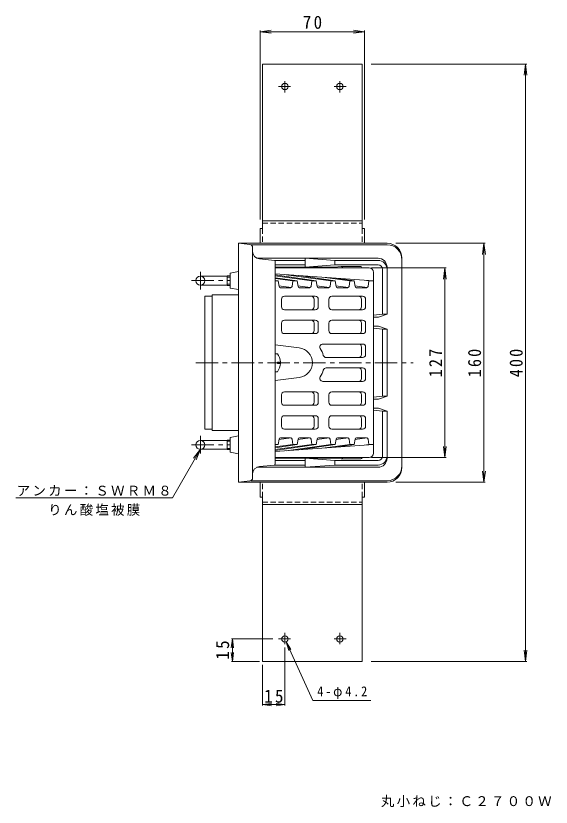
# Model space of a CAD drawing. Units: millimetres, scale not verified. Extents: x -573 to 806, y -582 to 533.
# Drawn here: x -539 to -181, y -9 to 521 of the extents above; entities that cross this region are included whole.
import ezdxf

# ---------------------------------------------------------------- set-up
doc = ezdxf.new("R2010")
doc.units = ezdxf.units.MM
doc.header["$LTSCALE"] = 3
doc.linetypes.add('CHAIN1', pattern=[8, 5, -1, 1, -1])
doc.linetypes.add('DASHED1', pattern=[1.8, 1.2, -0.6])
for name, color, linetype, lineweight in [('3-0', 4, 'Continuous', 9), ('3-2', 6, 'Continuous', 9), ('3-4', 7, 'Continuous', 9), ('3-5', 7, 'Continuous', 9), ('3-A', 2, 'Continuous', 9), ('3-B', 3, 'Continuous', 9), ('3-F', 7, 'Continuous', 9)]:
    doc.layers.add(name, color=color, linetype=linetype, lineweight=lineweight)
doc.styles.add('ＭＳ ゴシック', font='')
doc.styles.get('ＭＳ ゴシック').set_extended_font_data('MS Gothic')

msp = doc.modelspace()

# ---------------------------------------------------------------- linework, layer by layer
at = {"layer": '3-0'}
for p, q in [((-290.561, 368.617), (-390.061, 368.617)), ((-382.351, 367.806), (-390.061, 368.617)), ((-390.061, 208.617), (-390.061, 368.617)), ((-290.561, 367.617), (-381.69, 367.617)), ((-380.561, 211.418), (-380.561, 365.817)), ((-296.561, 358.617), (-377.688, 358.617)), ((-366.011, 357.162), (-376.058, 358.167)), ((-345.437, 357.117), (-365.848, 357.117)), ((-365.561, 356.665), (-365.561, 220.57)), ((-345.437, 358.617), (-325.561, 357.117)), ((-345.437, 352.617), (-345.437, 358.617)), ((-325.561, 354.117), (-325.561, 357.117)), ((-296.561, 357.117), (-325.561, 357.117)), ((-280.561, 218.617), (-280.561, 358.617)), ((-345.437, 354.117), (-365.561, 354.117)), ((-325.924, 352.617), (-365.561, 352.617)), ((-345.437, 352.617), (-325.561, 354.117)), ((-325.924, 352.617), (-321.157, 353.017)), ((-296.561, 354.117), (-325.561, 354.117)), ((-308.67, 353.017), (-321.157, 353.017)), ((-293.561, 351.117), (-293.561, 321.117)), ((-290.561, 352.617), (-290.561, 321.117)), ((-415.561, 346.617), (-397.561, 346.617)), ((-397.561, 340.442), (-397.561, 346.792)), ((-397.561, 346.792), (-395.561, 346.792)), ((-397.561, 345.977), (-395.561, 345.977)), ((-415.561, 340.617), (-397.561, 340.617)), ((-397.561, 341.257), (-395.561, 341.257)), ((-397.561, 340.442), (-395.561, 340.442)), ((-407.582, 334.117), (-390.061, 334.117)), ((-407.582, 334.117), (-407.582, 243.117)), ((-395.561, 338.617), (-390.061, 337.617)), ((-412.561, 244.117), (-412.561, 333.117)), ((-412.561, 333.117), (-407.582, 333.117)), ((-299.561, 320.446), (-293.561, 321.117)), ((-299.561, 319.117), (-296.3, 319.117)), ((-290.561, 321.117), (-296.3, 319.117)), ((-293.561, 321.117), (-290.561, 321.117)), ((-299.561, 313.117), (-296.3, 313.117)), ((-290.561, 311.117), (-296.3, 313.117)), ((-299.561, 311.788), (-293.561, 311.117)), ((-293.561, 311.117), (-290.561, 311.117)), ((-293.561, 266.117), (-293.561, 311.117)), ((-290.561, 266.117), (-290.561, 311.117)), ((-299.561, 265.446), (-293.561, 266.117)), ((-290.561, 266.117), (-296.3, 264.117)), ((-293.561, 266.117), (-290.561, 266.117)), ((-299.561, 264.117), (-296.3, 264.117)), ((-299.561, 258.117), (-296.3, 258.117)), ((-299.561, 256.788), (-293.561, 256.117)), ((-290.561, 256.117), (-296.3, 258.117)), ((-293.561, 256.117), (-290.561, 256.117)), ((-293.561, 226.117), (-293.561, 256.117)), ((-290.561, 224.617), (-290.561, 256.117)), ((-412.561, 244.117), (-407.582, 244.117)), ((-407.582, 243.117), (-390.061, 243.117)), ((-395.561, 238.617), (-390.061, 239.617)), ((-415.561, 236.617), (-397.561, 236.617)), ((-397.561, 236.792), (-397.561, 230.442)), ((-397.561, 236.792), (-395.561, 236.792)), ((-397.561, 235.977), (-395.561, 235.977)), ((-415.561, 230.617), (-397.561, 230.617)), ((-397.561, 231.257), (-395.561, 231.257)), ((-397.561, 230.442), (-395.561, 230.442)), ((-325.924, 224.617), (-365.561, 224.617)), ((-345.437, 223.117), (-365.561, 223.117)), ((-345.437, 224.617), (-325.561, 223.117)), ((-345.437, 224.617), (-345.437, 218.617)), ((-325.924, 224.617), (-321.157, 224.217)), ((-325.561, 223.117), (-325.561, 220.117)), ((-296.561, 223.117), (-325.561, 223.117)), ((-308.67, 224.217), (-321.157, 224.217)), ((-296.561, 218.617), (-377.688, 218.617)), ((-366.011, 220.072), (-376.058, 219.067)), ((-345.437, 220.117), (-365.848, 220.117)), ((-345.437, 218.617), (-325.561, 220.117)), ((-296.561, 220.117), (-325.561, 220.117)), ((-382.351, 209.429), (-390.061, 208.617)), ((-290.561, 208.617), (-390.061, 208.617)), ((-290.561, 209.617), (-381.69, 209.617))]:
    msp.add_line(p, q, dxfattribs=at)
at = {"layer": '3-0', "linetype": 'CHAIN1'}
for p, q in [((-415.561, 337.632), (-415.561, 349.411)), ((-421.507, 343.617), (-395.561, 343.617)), ((-418.644, 288.617), (-273.018, 288.617)), ((-415.561, 239.602), (-415.561, 227.824)), ((-421.507, 233.617), (-395.561, 233.617))]:
    msp.add_line(p, q, dxfattribs=at)
at = {"layer": '3-0'}
for points in [[(-395.561, 338.617), (-395.561, 348.617), (-390.061, 349.617)], [(-395.561, 238.617), (-395.561, 228.617), (-390.061, 227.617)]]:
    msp.add_lwpolyline(points, dxfattribs=at)
for centre in [(-415.561, 343.617), (-415.561, 233.617)]:
    msp.add_circle(centre, 3, dxfattribs=at)
for centre, radius, start, end in [((-382.561, 365.817), 2, 0, 83.99091), ((-290.561, 358.617), 10, 0, 90), ((-290.561, 357.617), 10, 0, 90), ((-375.561, 363.142), 5, 180, 264.28949), ((-366.061, 356.665), 0.5, 0, 84.28912), ((-296.561, 352.617), 6, 0, 90), ((-296.561, 351.117), 6, 0, 90), ((-325.924, 351.617), 1, 29.99876, 90), ((-321.157, 352.017), 1, 5.73828, 90), ((-308.67, 351.017), 2, 33.36685, 90), ((-296.561, 351.117), 3, 0, 90), ((-325.924, 225.617), 1, 270, 330.00635), ((-321.157, 225.217), 1, 270, 354.26596), ((-308.67, 226.217), 2, 270, 326.6357), ((-296.561, 226.117), 6, 270, 0), ((-296.561, 226.117), 3, 270, 0), ((-296.561, 224.617), 6, 270, 0), ((-375.561, 214.092), 5, 95.71051, 180), ((-366.061, 220.57), 0.5, 275.71088, 0), ((-290.561, 219.617), 10, 270, 0), ((-290.561, 218.617), 10, 270, 0), ((-382.561, 211.418), 2, 276.00909, 0)]:
    msp.add_arc(centre, radius, start, end, dxfattribs=at)
at = {"layer": '3-2'}
for p, q in [((-302.561, 352.117), (-365.561, 352.117)), ((-365.561, 348.047), (-299.561, 343.399)), ((-365.561, 347.383), (-338.029, 343.399)), ((-365.561, 346.792), (-340.858, 343.399)), ((-365.561, 345.542), (-350.757, 343.399)), ((-353.586, 343.399), (-365.561, 345.045)), ((-358.196, 347.528), (-328.13, 343.399)), ((-325.301, 343.399), (-349.692, 346.929)), ((-332.056, 345.687), (-315.402, 343.399)), ((-312.573, 343.399), (-324.886, 345.182)), ((-299.561, 228.117), (-299.561, 349.117)), ((-363.485, 343.399), (-365.561, 343.701)), ((-363.485, 343.399), (-365.561, 343.399)), ((-362.894, 339.716), (-363.485, 343.399)), ((-354.77, 338.942), (-362.95, 340.067)), ((-354.145, 339.724), (-353.586, 343.399)), ((-350.757, 343.399), (-353.586, 343.399)), ((-350.166, 339.716), (-350.757, 343.399)), ((-350.222, 340.066), (-342.043, 338.942)), ((-341.417, 339.724), (-340.858, 343.399)), ((-338.029, 343.399), (-340.858, 343.399)), ((-337.438, 339.716), (-338.029, 343.399)), ((-337.494, 340.066), (-329.315, 338.942)), ((-328.689, 339.724), (-328.13, 343.399)), ((-325.301, 343.399), (-328.13, 343.399)), ((-324.711, 339.716), (-325.301, 343.399)), ((-324.767, 340.066), (-316.587, 338.942)), ((-315.961, 339.724), (-315.402, 343.399)), ((-312.573, 343.399), (-315.402, 343.399)), ((-311.983, 339.716), (-312.573, 343.399)), ((-303.858, 338.943), (-312.04, 340.072)), ((-302.674, 343.399), (-305.916, 343.847)), ((-303.233, 339.724), (-302.674, 343.399)), ((-299.561, 343.399), (-302.674, 343.399)), ((-355.133, 338.874), (-361.907, 338.874)), ((-342.405, 338.874), (-349.179, 338.874)), ((-329.678, 338.874), (-336.451, 338.874)), ((-316.95, 338.874), (-323.723, 338.874)), ((-304.222, 338.874), (-310.995, 338.874)), ((-361.26, 331.117), (-361.26, 326.117)), ((-338.596, 333.117), (-359.26, 333.117)), ((-339.346, 331.117), (-339.346, 326.117)), ((-336.596, 331.117), (-336.596, 326.117)), ((-329.525, 331.117), (-329.525, 326.117)), ((-327.525, 333.117), (-306.864, 333.117)), ((-307.614, 331.117), (-307.614, 326.117)), ((-304.864, 331.117), (-304.864, 326.117)), ((-338.596, 324.117), (-359.26, 324.117)), ((-306.864, 324.117), (-327.525, 324.117)), ((-361.26, 315.117), (-361.26, 310.117)), ((-359.26, 317.117), (-338.596, 317.117)), ((-339.346, 315.117), (-339.346, 310.117)), ((-336.596, 315.117), (-336.596, 310.117)), ((-329.525, 315.117), (-329.525, 310.117)), ((-306.864, 317.117), (-327.525, 317.117)), ((-307.614, 310.117), (-307.614, 315.117)), ((-304.864, 310.117), (-304.864, 315.117)), ((-338.596, 308.117), (-359.26, 308.117)), ((-306.864, 308.117), (-327.525, 308.117)), ((-365.561, 300.497), (-349.364, 298.545)), ((-306.864, 301.117), (-333.539, 301.117)), ((-307.614, 294.117), (-307.614, 299.117)), ((-304.864, 294.117), (-304.864, 299.117)), ((-306.864, 292.117), (-331.332, 292.117)), ((-306.864, 285.117), (-331.332, 285.117)), ((-307.614, 283.117), (-307.614, 278.117)), ((-304.864, 283.117), (-304.864, 278.117)), ((-365.561, 276.738), (-349.364, 278.689)), ((-306.864, 276.117), (-333.539, 276.117)), ((-361.26, 262.117), (-361.26, 267.117)), ((-338.596, 269.117), (-359.26, 269.117)), ((-339.346, 262.117), (-339.346, 267.117)), ((-336.596, 262.117), (-336.596, 267.117)), ((-329.525, 262.117), (-329.525, 267.117)), ((-306.864, 269.117), (-327.525, 269.117)), ((-307.614, 267.117), (-307.614, 262.117)), ((-304.864, 267.117), (-304.864, 262.117)), ((-338.596, 260.117), (-359.26, 260.117)), ((-306.864, 260.117), (-327.525, 260.117)), ((-361.26, 246.117), (-361.26, 251.117)), ((-338.596, 253.117), (-359.26, 253.117)), ((-339.346, 246.117), (-339.346, 251.117)), ((-336.596, 246.117), (-336.596, 251.117)), ((-329.525, 246.117), (-329.525, 251.117)), ((-306.864, 253.117), (-327.525, 253.117)), ((-307.614, 246.117), (-307.614, 251.117)), ((-304.864, 246.117), (-304.864, 251.117)), ((-338.596, 244.117), (-359.26, 244.117)), ((-327.525, 244.117), (-306.864, 244.117)), ((-363.485, 233.835), (-365.561, 233.835)), ((-363.485, 233.835), (-365.561, 233.534)), ((-353.586, 233.835), (-365.561, 232.19)), ((-365.561, 231.692), (-350.757, 233.835)), ((-365.561, 230.442), (-340.858, 233.835)), ((-365.561, 229.851), (-338.029, 233.835)), ((-365.561, 229.188), (-299.561, 233.835)), ((-362.894, 237.519), (-363.485, 233.835)), ((-354.77, 238.292), (-362.95, 237.168)), ((-355.133, 238.36), (-361.907, 238.36)), ((-358.196, 229.706), (-328.13, 233.835)), ((-354.145, 237.511), (-353.586, 233.835)), ((-350.757, 233.835), (-353.586, 233.835)), ((-350.166, 237.519), (-350.757, 233.835)), ((-350.222, 237.169), (-342.043, 238.292)), ((-325.301, 233.835), (-349.692, 230.305)), ((-342.405, 238.36), (-349.179, 238.36)), ((-341.417, 237.511), (-340.858, 233.835)), ((-338.029, 233.835), (-340.858, 233.835)), ((-337.438, 237.519), (-338.029, 233.835)), ((-337.494, 237.169), (-329.315, 238.292)), ((-329.678, 238.36), (-336.451, 238.36)), ((-332.056, 231.547), (-315.402, 233.835)), ((-328.689, 237.511), (-328.13, 233.835)), ((-325.301, 233.835), (-328.13, 233.835)), ((-324.711, 237.519), (-325.301, 233.835)), ((-312.573, 233.835), (-324.886, 232.052)), ((-324.767, 237.168), (-316.587, 238.292)), ((-316.95, 238.36), (-323.723, 238.36)), ((-315.961, 237.511), (-315.402, 233.835)), ((-312.573, 233.835), (-315.402, 233.835)), ((-311.983, 237.519), (-312.573, 233.835)), ((-303.858, 238.292), (-312.04, 237.162)), ((-304.222, 238.36), (-310.995, 238.36)), ((-302.674, 233.835), (-305.916, 233.388)), ((-303.233, 237.511), (-302.674, 233.835)), ((-299.561, 233.835), (-302.674, 233.835)), ((-302.561, 225.117), (-365.561, 225.117))]:
    msp.add_line(p, q, dxfattribs=at)
for centre, radius, start, end in [((-302.561, 349.117), 3, 0, 90), ((-361.907, 339.874), 1, 189.10832, 270), ((-355.133, 339.874), 1, 270, 351.35139), ((-349.179, 339.874), 1, 189.10832, 270), ((-342.405, 339.874), 1, 270, 351.34837), ((-336.451, 339.874), 1, 189.10832, 270), ((-329.678, 339.874), 1, 270, 351.34837), ((-323.723, 339.874), 1, 189.10832, 270), ((-316.95, 339.874), 1, 270, 351.35139), ((-310.995, 339.874), 1, 189.10832, 270), ((-304.222, 339.874), 1, 270, 351.34837), ((-359.26, 331.117), 2, 90, 180), ((-341.346, 331.117), 2, 0, 90), ((-338.596, 331.117), 2, 0, 90), ((-327.525, 331.117), 2, 90, 180), ((-309.614, 331.117), 2, 0, 90), ((-306.864, 331.117), 2, 0, 90), ((-359.26, 326.117), 2, 180, 270), ((-341.346, 326.117), 2, 270, 0), ((-338.596, 326.117), 2, 270, 0), ((-327.525, 326.117), 2, 180, 270), ((-309.614, 326.117), 2, 270, 0), ((-306.864, 326.117), 2, 270, 0), ((-359.26, 315.117), 2, 90, 180), ((-341.346, 315.117), 2, 0, 90), ((-338.596, 315.117), 2, 0, 90), ((-327.525, 315.117), 2, 90, 180), ((-309.614, 315.117), 2, 0, 90), ((-306.864, 315.117), 2, 0, 90), ((-359.26, 310.117), 2, 180, 270), ((-341.346, 310.117), 2, 270, 0), ((-338.596, 310.117), 2, 270, 0), ((-327.525, 310.117), 2, 180, 270), ((-309.614, 310.117), 2, 270, 0), ((-306.864, 310.117), 2, 270, 0), ((-350.561, 288.617), 10, 276.86995, 83.12791), ((-333.539, 299.117), 2, 90, 211.66814), ((-350.561, 288.617), 18, 15.96194, 31.66817), ((-309.614, 299.117), 2, 0, 90), ((-306.864, 299.117), 2, 0, 90), ((-331.332, 294.117), 2, 195.96255, 270), ((-309.614, 294.117), 2, 270, 0), ((-306.864, 294.117), 2, 270, 0), ((-350.561, 288.617), 18, 328.33183, 344.03806), ((-331.332, 283.117), 2, 90, 164.03745), ((-309.614, 283.117), 2, 0, 90), ((-306.864, 283.117), 2, 0, 90), ((-333.539, 278.117), 2, 148.33186, 270), ((-309.614, 278.117), 2, 270, 0), ((-306.864, 278.117), 2, 270, 0), ((-359.26, 267.117), 2, 90, 180), ((-341.346, 267.117), 2, 0, 90), ((-338.596, 267.117), 2, 0, 90), ((-327.525, 267.117), 2, 90, 180), ((-309.614, 267.117), 2, 0, 90), ((-306.864, 267.117), 2, 0, 90), ((-359.26, 262.117), 2, 180, 270), ((-341.346, 262.117), 2, 270, 0), ((-338.596, 262.117), 2, 270, 0), ((-327.525, 262.117), 2, 180, 270), ((-309.614, 262.117), 2, 270, 0), ((-306.864, 262.117), 2, 270, 0), ((-359.26, 251.117), 2, 90, 180), ((-341.346, 251.117), 2, 0, 90), ((-338.596, 251.117), 2, 0, 90), ((-327.525, 251.117), 2, 90, 180), ((-309.614, 251.117), 2, 0, 90), ((-306.864, 251.117), 2, 0, 90), ((-359.26, 246.117), 2, 180, 270), ((-341.346, 246.117), 2, 270, 0), ((-338.596, 246.117), 2, 270, 0), ((-327.525, 246.117), 2, 180, 270), ((-309.614, 246.117), 2, 270, 0), ((-306.864, 246.117), 2, 270, 0), ((-361.907, 237.36), 1, 90, 170.89168), ((-355.133, 237.36), 1, 8.65001, 90), ((-349.179, 237.36), 1, 90, 170.89168), ((-342.405, 237.36), 1, 8.65022, 90), ((-336.451, 237.36), 1, 90, 170.89168), ((-329.678, 237.36), 1, 8.65022, 90), ((-323.723, 237.36), 1, 90, 170.89168), ((-316.95, 237.36), 1, 8.65001, 90), ((-310.995, 237.36), 1, 90, 170.89168), ((-304.222, 237.36), 1, 8.65022, 90), ((-302.561, 228.117), 3, 270, 0)]:
    msp.add_arc(centre, radius, start, end, dxfattribs=at)
at = {"layer": '3-4'}
for p, q in [((-375.561, 510.315), (-368.125, 511.293)), ((-375.561, 511.215), (-375.561, 384.617)), ((-375.561, 510.315), (-305.561, 510.315)), ((-375.561, 510.315), (-368.125, 509.336)), ((-305.561, 510.315), (-312.997, 511.293)), ((-305.561, 510.315), (-312.997, 509.336)), ((-305.561, 511.215), (-305.561, 384.617)), ((-196.884, 488.617), (-301.161, 488.617)), ((-197.784, 488.617), (-198.763, 481.181)), ((-197.784, 88.617), (-197.784, 488.617)), ((-197.784, 488.617), (-196.805, 481.181)), ((-224.733, 368.617), (-284.561, 368.617)), ((-225.633, 368.617), (-226.612, 361.181)), ((-225.633, 208.617), (-225.633, 368.617)), ((-225.633, 368.617), (-224.654, 361.181)), ((-250.926, 352.117), (-301, 352.117)), ((-251.826, 352.117), (-252.805, 344.681)), ((-251.826, 225.117), (-251.826, 352.117)), ((-251.826, 352.117), (-250.847, 344.681)), ((-251.826, 225.117), (-252.805, 232.553)), ((-251.826, 225.117), (-250.847, 232.553)), ((-250.926, 225.117), (-301, 225.117)), ((-225.633, 208.617), (-226.612, 216.053)), ((-225.633, 208.617), (-224.654, 216.053)), ((-224.733, 208.617), (-284.561, 208.617)), ((-197.784, 88.617), (-198.763, 96.053)), ((-197.784, 88.617), (-196.805, 96.053)), ((-196.884, 88.617), (-301.161, 88.617))]:
    msp.add_line(p, q, dxfattribs=at)
at = {"layer": '3-5'}
for p, q in [((-415.561, 230.617), (-434.281, 198.193)), ((-415.561, 230.617), (-420.127, 224.667)), ((-415.561, 230.617), (-418.431, 223.688)), ((-539.183, 198.193), (-434.281, 198.193)), ((-358.1, 101.702), (-356.357, 95.961)), ((-340.289, 62.417), (-301.476, 62.417))]:
    msp.add_line(p, q, dxfattribs=at)
msp.add_lwpolyline([(-340.289, 62.417), (-358.1, 101.702), (-354.93, 96.607)], dxfattribs=at)
at = {"layer": '3-A'}
for p, q in [((-363.961, 294.617), (-365.561, 294.617)), ((-363.961, 288.138), (-363.961, 289.096)), ((-361.972, 289.096), (-363.961, 289.096)), ((-361.972, 288.138), (-363.961, 288.138)), ((-363.961, 282.617), (-365.561, 282.617))]:
    msp.add_line(p, q, dxfattribs=at)
for start, end in [(2.74535, 36.86935), (323.13013, 357.2541)]:
    msp.add_arc((-371.961, 288.617), 10, start, end, dxfattribs=at)
at = {"layer": '3-B'}
for p, q in [((-373.961, 488.617), (-307.161, 488.617)), ((-373.961, 488.617), (-373.961, 378.617)), ((-307.161, 488.617), (-307.161, 378.617)), ((-307.161, 383.617), (-373.961, 383.617)), ((-373.961, 378.617), (-375.561, 378.617)), ((-375.561, 378.617), (-375.561, 368.617)), ((-307.161, 378.617), (-305.561, 378.617)), ((-305.561, 378.617), (-305.561, 368.617)), ((-375.561, 198.617), (-375.561, 208.617)), ((-305.561, 198.617), (-305.561, 208.617)), ((-373.961, 198.617), (-375.561, 198.617)), ((-373.961, 88.617), (-373.961, 198.617)), ((-307.161, 198.617), (-305.561, 198.617)), ((-307.161, 88.617), (-307.161, 198.617)), ((-307.161, 193.617), (-373.961, 193.617)), ((-373.961, 88.617), (-307.161, 88.617))]:
    msp.add_line(p, q, dxfattribs=at)
at = {"layer": '3-B', "linetype": 'CHAIN1'}
for p, q in [((-358.961, 477.114), (-358.961, 469.548)), ((-322.161, 477.114), (-322.161, 469.548)), ((-355.266, 473.617), (-363.128, 473.617)), ((-325.856, 473.617), (-317.994, 473.617)), ((-358.961, 100.121), (-358.961, 107.686)), ((-322.161, 100.121), (-322.161, 107.686)), ((-355.266, 103.617), (-363.128, 103.617)), ((-325.856, 103.617), (-317.994, 103.617))]:
    msp.add_line(p, q, dxfattribs=at)
at = {"layer": '3-B', "linetype": 'DASHED1'}
for p, q in [((-373.961, 382.017), (-307.161, 382.017)), ((-373.961, 378.617), (-373.961, 368.617)), ((-307.161, 378.617), (-307.161, 368.617)), ((-373.961, 198.617), (-373.961, 208.617)), ((-307.161, 198.617), (-307.161, 208.617)), ((-373.961, 195.217), (-307.161, 195.217))]:
    msp.add_line(p, q, dxfattribs=at)
at = {"layer": '3-B'}
for centre in [(-358.961, 473.617), (-322.161, 473.617), (-358.961, 103.617), (-322.161, 103.617)]:
    msp.add_circle(centre, 2.1, dxfattribs=at)
at = {"layer": '3-F'}
for p, q in [((-394.138, 103.617), (-394.921, 97.668)), ((-367.128, 103.617), (-394.738, 103.617)), ((-394.138, 88.617), (-394.138, 103.617)), ((-394.138, 103.617), (-393.355, 97.668)), ((-358.961, 97.858), (-358.961, 59.046)), ((-394.138, 88.617), (-394.921, 94.566)), ((-394.138, 88.617), (-393.355, 94.566)), ((-375.947, 88.617), (-394.738, 88.617)), ((-373.961, 86.33), (-373.961, 59.046)), ((-373.961, 59.646), (-368.012, 60.429)), ((-373.961, 59.646), (-358.961, 59.646)), ((-373.961, 59.646), (-368.012, 58.863)), ((-358.961, 59.646), (-364.91, 60.429)), ((-358.961, 59.646), (-364.91, 58.863))]:
    msp.add_line(p, q, dxfattribs=at)

# ---------------------------------------------------------------- texts
at = {"layer": '3-4', "color": 2, "insert": (-346.936, 512.115), "char_height": 8.798, "attachment_point": 7, "style": 'ＭＳ ゴシック'}
msp.add_mtext('\\T1.27;\\W0.95;70', dxfattribs=at)
at = {"layer": '3-4', "color": 2, "char_height": 8.798, "attachment_point": 7, "rotation": 90, "style": 'ＭＳ ゴシック'}
for s, insert in [('\\T1.27;\\W0.9;127', (-253.626, 278.867)), ('\\T1.27;\\W0.9;160', (-227.433, 278.867)), ('\\T1.27;\\W0.9;400', (-199.584, 278.867))]:
    msp.add_mtext(s, dxfattribs=dict(at, insert=insert))
at = {"layer": '3-5', "char_height": 6.598, "attachment_point": 7, "style": 'ＭＳ ゴシック'}
for s, insert in [('\\T1.17;アンカー：ＳＷＲＭ８', (-538.561, 199.311)), ('\\T1.17;りん酸塩被膜', (-517.482, 186.066)), ('\\T1.32;\\W0.9;4-φ4.2', (-337.282, 63.483)), ('\\T1.17;丸小ねじ：Ｃ２７００Ｗ', (-294.61, -9.048))]:
    msp.add_mtext(s, dxfattribs=dict(at, insert=insert))
at = {"layer": '3-F', "color": 2, "insert": (-396.19, 89.742), "char_height": 8.798, "attachment_point": 7, "rotation": 90, "style": 'ＭＳ ゴシック'}
msp.add_mtext('\\T1.27;\\W0.95;15', dxfattribs=at)
at = {"layer": '3-F', "color": 2, "insert": (-372.836, 60.795), "char_height": 8.798, "attachment_point": 7, "style": 'ＭＳ ゴシック'}
msp.add_mtext('\\T1.27;\\W0.95;15', dxfattribs=at)

doc.saveas('drawing.dxf')
